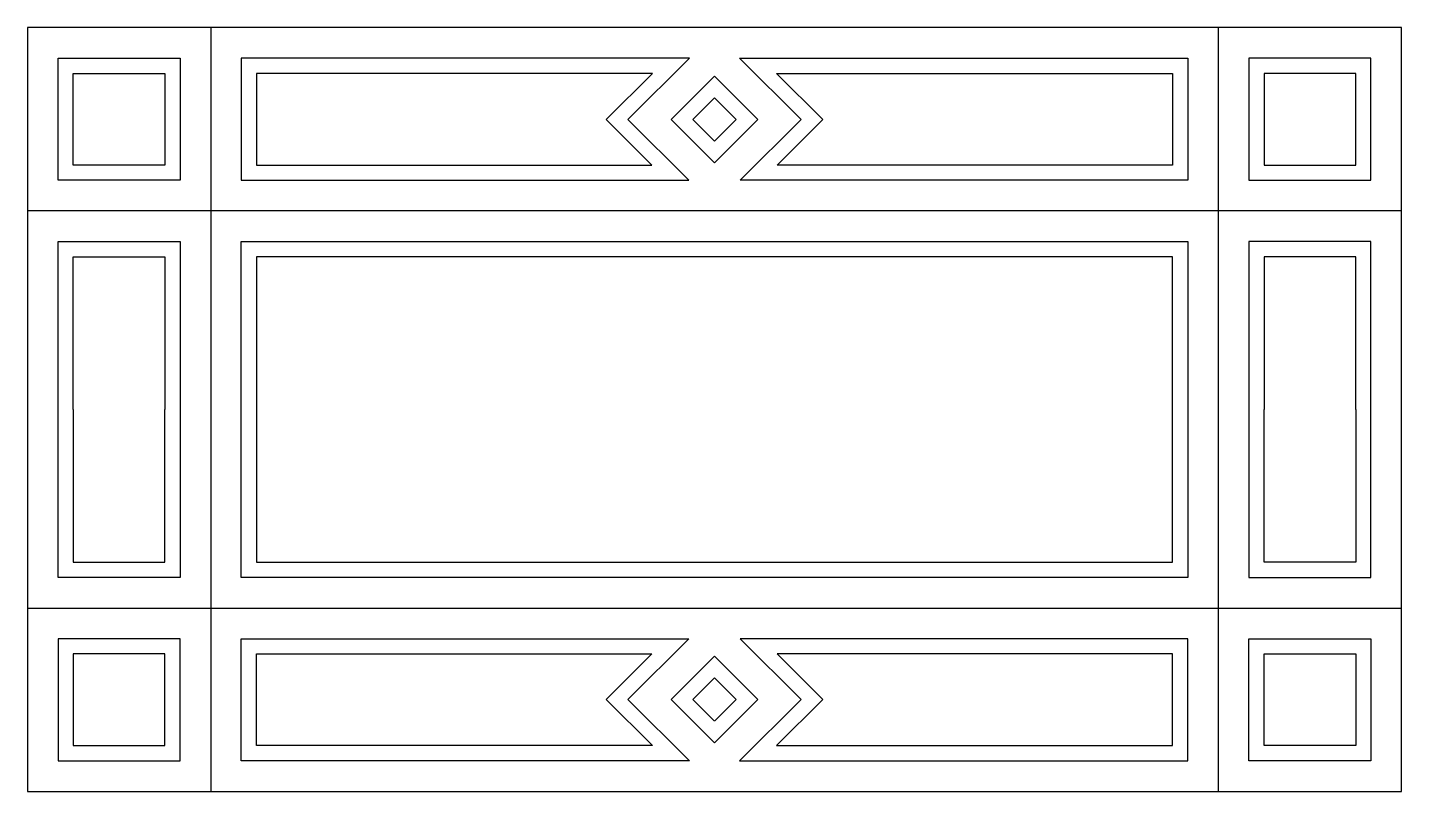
# Model space of a CAD drawing. Extents: x 7515 to 10215, y 12057 to 13557.
import ezdxf

# ---------------------------------------------------------------- set-up
doc = ezdxf.new("R2010")
doc.units = 0
doc.header["$MEASUREMENT"] = 0
for name, color, linetype in [('3', 3, 'CONTINUOUS'), ('4', 4, 'CONTINUOUS'), ('7', 7, 'CONTINUOUS')]:
    doc.layers.add(name, color=color, linetype=linetype)

msp = doc.modelspace()

# ---------------------------------------------------------------- linework, layer by layer
at = {"layer": '3'}
for points in [[(7785, 13467.3), (7785, 13287.3), (7605, 13287.3), (7605, 13467.3)], [(7965, 13287.3), (8741.9, 13287.3), (8652, 13376.7), (8743, 13467.3), (7965, 13467.3)], [(9765, 13287.3), (8988.1, 13287.3), (9078, 13376.7), (8987, 13467.3), (9765, 13467.3)], [(9945, 13467.3), (9945, 13287.3), (10125, 13287.3), (10125, 13467.3)], [(8865, 13334), (8822.1, 13376.7), (8865, 13419.4), (8907.9, 13376.7)], [(7965, 12807.3), (7965, 12507.3), (8865, 12507.3), (9765, 12507.3), (9765, 12807.3), (9765, 13107.3), (8865, 13107.3), (7965, 13107.3)], [(7785, 12147.3), (7785, 12327.3), (7605, 12327.3), (7605, 12147.3)], [(7965, 12327.3), (8741.9, 12327.3), (8652, 12237.9), (8743, 12147.3), (7965, 12147.3)], [(9765, 12327.3), (8988.1, 12327.3), (9078, 12237.9), (8987, 12147.3), (9765, 12147.3)], [(9945, 12147.3), (9945, 12327.3), (10125, 12327.3), (10125, 12147.3)]]:
    msp.add_lwpolyline(points, close=True, dxfattribs=at)
for points in [[(7605, 12807.3), (7605, 13107.3), (7785, 13107.3), (7785, 12807.3)], [(10125, 12807.3), (10125, 13107.3), (9945, 13107.3), (9945, 12807.3)], [(7605, 12807.3), (7605, 12507.3), (7785, 12507.3), (7785, 12807.3)], [(10125, 12807.3), (10125, 12507.3), (9945, 12507.3), (9945, 12807.3)], [(8865.6, 12195.8), (8907.9, 12237.9), (8865, 12280.6), (8822.1, 12237.9), (8865, 12195.2)]]:
    msp.add_lwpolyline(points, dxfattribs=at)
at = {"layer": '4'}
msp.add_lwpolyline([(7515, 12057.3), (10215, 12057.3), (10215, 13557.3), (7515, 13557.3)], close=True, dxfattribs=at)
for points in [[(7875, 13557.3), (7875, 12807.3), (7875, 12057.3)], [(9855, 13557.3), (9855, 12807.3), (9855, 12057.3)], [(10215, 13197.3), (8865, 13197.3), (7515, 13197.3)], [(7515, 12417.3), (8865, 12417.3), (10215, 12417.3)]]:
    msp.add_lwpolyline(points, dxfattribs=at)
at = {"layer": '7'}
for points in [[(7575, 13257.3), (7575, 13497.3), (7815, 13497.3), (7815, 13257.3)], [(7935, 13257.3), (8814.5, 13257.3), (8694.6, 13376.7), (8815.6, 13497.3), (7935, 13497.3)], [(9795, 13257.3), (8915.5, 13257.3), (9035.4, 13376.7), (8914.4, 13497.3), (9795, 13497.3)], [(10155, 13257.3), (10155, 13497.3), (9915, 13497.3), (9915, 13257.3)], [(8865, 13461.8), (8779.6, 13376.7), (8865, 13291.7), (8950.4, 13376.7)], [(7815, 12807.3), (7815, 12477.3), (7575, 12477.3), (7575, 12807.3), (7575, 13137.3), (7815, 13137.3)], [(7935, 12807.3), (7935, 13137.3), (8865, 13137.3), (9795, 13137.3), (9795, 12807.3), (9795, 12477.3), (8865, 12477.3), (7935, 12477.3)], [(9915, 12807.3), (9915, 12477.3), (10155, 12477.3), (10155, 12807.3), (10155, 13137.3), (9915, 13137.3)], [(7575, 12357.3), (7575, 12117.3), (7815, 12117.3), (7815, 12357.3)], [(7935, 12357.3), (8814.5, 12357.3), (8694.6, 12237.9), (8815.6, 12117.3), (7935, 12117.3)], [(9795, 12357.3), (8915.5, 12357.3), (9035.4, 12237.9), (8914.4, 12117.3), (9795, 12117.3)], [(10155, 12357.3), (10155, 12117.3), (9915, 12117.3), (9915, 12357.3)], [(8865, 12152.8), (8779.6, 12237.9), (8865, 12322.9), (8950.4, 12237.9)]]:
    msp.add_lwpolyline(points, close=True, dxfattribs=at)

doc.saveas('drawing.dxf')
